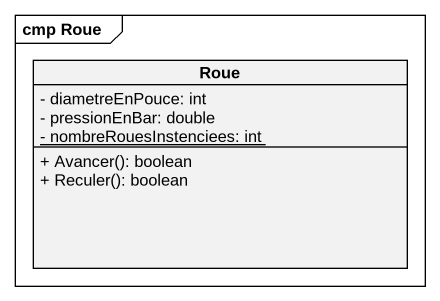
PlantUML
@startuml
mainframe cmp Roue
hide circle
hide empty members
skinparam classAttributeIconSize 0
class Roue {
  - diametreEnPouce: int
  - pressionEnBar: double
  {static} - nombreRouesInstenciees: int
  + Avancer(): boolean
  + Reculer(): boolean
}
@enduml
